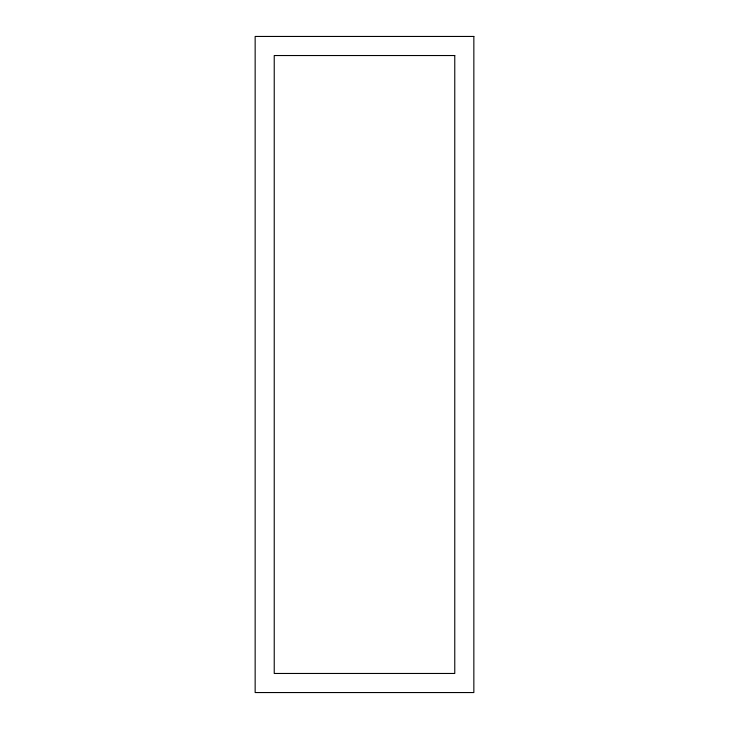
<?xml version="1.0" encoding="UTF-8"?>
<svg xmlns="http://www.w3.org/2000/svg" width="729" height="729" viewBox="0 0 729 729"><rect width="100%" height="100%" fill="white"/><g stroke="black" fill="none" stroke-linecap="round" stroke-linejoin="round"><path stroke-width="1.09" d="M473.85 36.45L255.15 36.45L255.15 692.55L473.85 692.55L473.85 36.45M454.768 55.532L274.232 55.532L274.232 673.468L454.768 673.468L454.768 55.532"/></g></svg>
